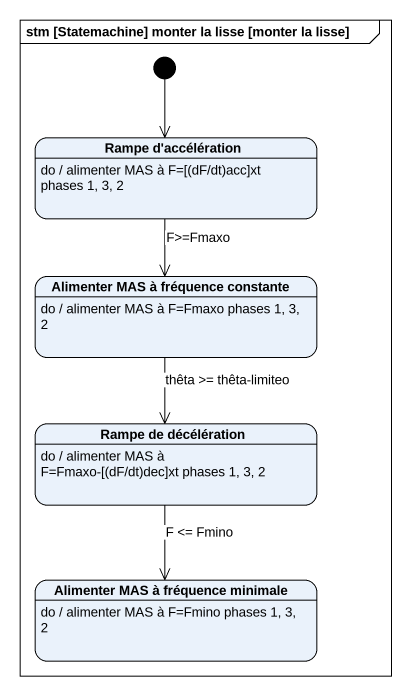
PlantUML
@startuml
mainframe stm [Statemachine] monter la lisse [monter la lisse]
hide empty description
state "Rampe d'accélération" as Rampe_d_accélération
Rampe_d_accélération : do / alimenter MAS à F=[(dF/dt)acc]xt phases 1, 3, 2
state "Alimenter MAS à fréquence constante" as Alimenter_MAS_à_fréquence
Alimenter_MAS_à_fréquence : do / alimenter MAS à F=Fmaxo phases 1, 3, 2
state "Rampe de décélération" as Rampe_de_décélération
Rampe_de_décélération : do / alimenter MAS à F=Fmaxo-[(dF/dt)dec]xt phases 1, 3, 2
state "Alimenter MAS à fréquence minimale" as Alimenter_MAS_à_fréquence_2
Alimenter_MAS_à_fréquence_2 : do / alimenter MAS à F=Fmino phases 1, 3, 2
[*] --> Rampe_d_accélération
Rampe_d_accélération --> Alimenter_MAS_à_fréquence : F>=Fmaxo
Alimenter_MAS_à_fréquence --> Rampe_de_décélération : thêta >= thêta-limiteo
Rampe_de_décélération --> Alimenter_MAS_à_fréquence_2 : F <= Fmino
@enduml
